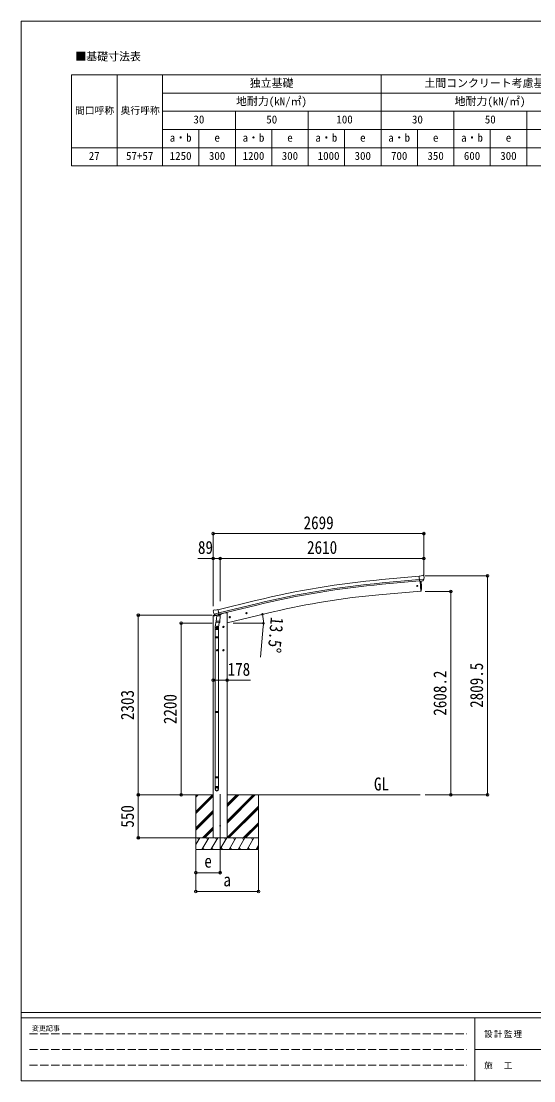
# Model space of a CAD drawing. Units: millimetres at full size, with parts at other scales. Extents: x -9783 to 9892, y -6828 to 6752.
# Drawn here: x -9783 to -3215, y -6828 to 6752 of the extents above; entities that cross this region are included whole.
import ezdxf
from ezdxf.enums import TextEntityAlignment as Align

# ---------------------------------------------------------------- set-up
doc = ezdxf.new("R2010")
doc.units = ezdxf.units.MM
doc.header["$LTSCALE"] = 35
doc.header["$PDMODE"] = 32
doc.header["$PDSIZE"] = 35
doc.linetypes.add('DASHED3', pattern=[4, 3, -1])
for name, color, linetype, lineweight in [('0-0_0', 7, 'Continuous', 9), ('0-1_本体', 4, 'Continuous', 9), ('0-2_部品', 7, 'Continuous', 9), ('0-8_PARTS2', 2, 'Continuous', 9), ('0-A_寸法', 6, 'Continuous', 9), ('1-0_FRAME', 7, 'Continuous', 18), ('F-0_240', 7, 'Continuous', 9)]:
    doc.layers.add(name, color=color, linetype=linetype, lineweight=lineweight)
doc.styles.add('ＭＳ ゴシック', font='')
doc.styles.get('ＭＳ ゴシック').set_extended_font_data('MS Gothic')

msp = doc.modelspace()

# ---------------------------------------------------------------- linework, layer by layer
at = {"layer": '0-0_0', "color": 6}
for p, q in [((-3808.45, -3164.29), (-3808.45, -354.79)), ((-4277.46, -556.09), (-4277.46, -3164.29))]:
    msp.add_line(p, q, dxfattribs=at)
at = {"layer": '0-0_0'}
for p, q in [((-7918.13, -3164.29), (-7321.79, -3164.29)), ((-7544.04, -3164.29), (-7544.04, -3864.28)), ((-7544.04, -3375.51), (-7332.81, -3164.29)), ((-7544.04, -3191.67), (-7516.66, -3164.29)), ((-7544.04, -3177.52), (-7530.8, -3164.29)), ((-7544.04, -3389.66), (-7321.79, -3167.41)), ((-7544.04, -3403.8), (-7321.79, -3181.55)), ((-7143.79, -3164.29), (-4671.56, -3164.29)), ((-7143.79, -3524.05), (-6784.03, -3164.29)), ((-7143.79, -3495.76), (-6812.31, -3164.29)), ((-7143.79, -3509.9), (-6798.17, -3164.29)), ((-7143.79, -3311.92), (-6996.16, -3164.29)), ((-7143.79, -3297.77), (-7010.3, -3164.29)), ((-7143.79, -3283.63), (-7024.44, -3164.29)), ((-6744.04, -3164.29), (-6744.04, -3864.28)), ((-7544.04, -3587.64), (-7321.79, -3365.4)), ((-7544.04, -3601.79), (-7321.79, -3379.54)), ((-7544.04, -3615.93), (-7321.79, -3393.68)), ((-7150.18, -3714.29), (-6744.04, -3308.15)), ((-7136.04, -3714.29), (-6744.04, -3322.29)), ((-7121.9, -3714.29), (-6744.04, -3336.43)), ((-6938.05, -3714.29), (-6744.04, -3520.28)), ((-7458.55, -3714.29), (-7321.79, -3577.53)), ((-7444.41, -3714.29), (-7321.79, -3591.67)), ((-7430.27, -3714.29), (-7321.79, -3605.81)), ((-6923.91, -3714.29), (-6744.04, -3534.42)), ((-6909.77, -3714.29), (-6744.04, -3548.56)), ((-7544.04, -3798.12), (-7495.64, -3714.28)), ((-6744.04, -3714.29), (-7544.04, -3714.29)), ((-7510.64, -3740.27), (-7525.64, -3714.28)), ((-7466.78, -3864.28), (-7380.17, -3714.28)), ((-7395.17, -3740.27), (-7410.18, -3714.29)), ((-7351.31, -3864.28), (-7264.7, -3714.29)), ((-7279.7, -3740.27), (-7294.71, -3714.28)), ((-7235.84, -3864.28), (-7149.23, -3714.29)), ((-7164.23, -3740.27), (-7179.24, -3714.28)), ((-7120.37, -3864.28), (-7033.76, -3714.29)), ((-7048.76, -3740.27), (-7063.76, -3714.28)), ((-7004.9, -3864.28), (-6918.29, -3714.29)), ((-6948.29, -3714.29), (-6933.29, -3740.27)), ((-6889.43, -3864.28), (-6802.82, -3714.29)), ((-6817.82, -3740.27), (-6832.82, -3714.28)), ((-7544.04, -3864.28), (-6744.04, -3864.28)), ((-7451.78, -3838.31), (-7436.78, -3864.28)), ((-7336.31, -3838.3), (-7321.31, -3864.28)), ((-7220.84, -3838.3), (-7205.84, -3864.28)), ((-7105.37, -3838.31), (-7090.37, -3864.28)), ((-6989.9, -3838.31), (-6974.9, -3864.28)), ((-6874.43, -3838.31), (-6859.43, -3864.28)), ((-6773.96, -3864.28), (-6744.04, -3812.47)), ((-6758.96, -3838.31), (-6743.96, -3864.28))]:
    msp.add_line(p, q, dxfattribs=at)
at = {"layer": '0-1_本体'}
for p, q in [((-4685.48, -361.58), (-5163, -404.79)), ((-4681.72, -404.58), (-5159.11, -447.78)), ((-4680.25, -421.36), (-5157.59, -464.54)), ((-4673.02, -423.74), (-4661.77, -552.34)), ((-7262.32, -790.4), (-6779.45, -672.92)), ((-4661.77, -552.34), (-5199.71, -599.41)), ((-7252.25, -832.37), (-6769.24, -714.9)), ((-7248.31, -848.75), (-6765.26, -731.26)), ((-7321.79, -3710.55), (-7321.79, -873.99)), ((-7219.8, -843.03), (-7167.79, -830.55)), ((-7143.79, -830.55), (-7167.79, -830.55)), ((-7143.79, -830.55), (-7143.79, -3710.55)), ((-6555.71, -819.36), (-7143.76, -960.54))]:
    msp.add_line(p, q, dxfattribs=at)
at = {"layer": '0-1_本体', "color": 6}
msp.add_line((-7143.79, -1694.47), (-7321.79, -1694.47), dxfattribs=at)
at = {"layer": '0-1_本体'}
for centre, radius, start, end in [((-4166.87, -11414.8), 11054.98, 95.16866, 103.66973), ((-4166.87, -11414.8), 11011.82, 95.16974, 103.66973), ((-4166.87, -11414.8), 10994.98, 95.16974, 103.66973), ((-4400.7, -9815.06), 9250.23, 94.95525, 103.47191)]:
    msp.add_arc(centre, radius, start, end, dxfattribs=at)
at = {"layer": '0-2_部品'}
for p, q in [((-4659.08, -357.37), (-4685.65, -359.69)), ((-4679.99, -424.35), (-4685.65, -359.69)), ((-4622.79, -399.66), (-4681.7, -404.81)), ((-4659.08, -357.37), (-4647.36, -350.6)), ((-4632.46, -349.02), (-4646.12, -350.21)), ((-4634.04, -419.14), (-4623.1, -400.21)), ((-4623.32, -354.77), (-4628.81, -350.17)), ((-4622.26, -356.81), (-4622.14, -358.15)), ((-4670.03, -423.48), (-4679.99, -424.35)), ((-4661.97, -550.07), (-4673.02, -423.74)), ((-4636.42, -420.54), (-4644.13, -421.22)), ((-4661.72, -552.84), (-4661.97, -550.07)), ((-4659.11, -552.45), (-4661.72, -552.84)), ((-7323.78, -805.98), (-7323.5, -807.13)), ((-7319.56, -797.4), (-7323.42, -803.7)), ((-7316.47, -795.15), (-7303.28, -791.99)), ((-7288.72, -794.66), (-7301.98, -791.97)), ((-7288.72, -794.66), (-7262.79, -788.44)), ((-7324.35, -874.61), (-7281.33, -864.28)), ((-7324.35, -867.72), (-7324.35, -874.61)), ((-7295.9, -858.52), (-7322.05, -864.8)), ((-7309.73, -846.28), (-7252.22, -832.48)), ((-7292.87, -861.19), (-7309.25, -846.7)), ((-7281.28, -910.72), (-7297.19, -1006.89)), ((-7290.17, -861.76), (-7282.65, -859.96)), ((-7289.33, -861.66), (-7287.8, -861.29)), ((-7287.8, -861.29), (-7251.1, -852.48)), ((-7285.96, -861.52), (-7286.01, -862.26)), ((-7285.26, -863.3), (-7259.44, -869.73)), ((-7283.87, -947.95), (-7283, -935.48)), ((-7283.48, -949.31), (-7283.48, -949.31)), ((-7278.34, -868.65), (-7283.01, -935.48)), ((-7237.32, -938.68), (-7283.01, -935.48)), ((-7282.03, -950.09), (-7240.33, -953)), ((-7232.65, -871.84), (-7278.34, -868.65)), ((-7276.56, -865.47), (-7276.79, -868.75)), ((-7257.05, -854.3), (-7258.07, -868.91)), ((-7251.1, -852.48), (-7249.57, -852.11)), ((-7248.01, -850.01), (-7247.07, -850.07)), ((-7247.07, -850.07), (-7233.75, -865.39)), ((-7242.77, -855.02), (-7223.63, -850.43)), ((-7237.34, -938.68), (-7238.23, -951.37)), ((-7237.32, -938.68), (-7232.65, -871.84)), ((-7233.75, -865.39), (-7234.2, -871.73)), ((-7219.8, -841.81), (-7219.8, -845.56)), ((-7120.22, -888.14), (-7100.77, -883.48)), ((-7115.66, -880.37), (-7117.79, -887.56)), ((-7108.36, -878.61), (-7115.66, -880.37)), ((-7108.16, -895.53), (-7112.83, -876.09)), ((-7103.2, -884.06), (-7108.36, -878.61)), ((-7105.33, -891.25), (-7103.2, -884.06)), ((-6906.29, -836.78), (-6886.84, -832.11)), ((-6901.73, -829), (-6903.86, -836.2)), ((-6894.43, -827.25), (-6901.73, -829)), ((-6894.23, -844.17), (-6898.9, -824.73)), ((-6889.26, -832.7), (-6894.43, -827.25)), ((-6891.4, -839.89), (-6889.26, -832.7)), ((-7299.34, -1044.05), (-7299.34, -1009.7)), ((-7253.34, -1044.05), (-7299.34, -1044.05)), ((-7297.34, -1044.05), (-7297.34, -1138.05)), ((-7262.79, -1010.79), (-7282.79, -1010.79)), ((-7272.79, -1003.28), (-7279.29, -1007.04)), ((-7279.29, -1007.04), (-7279.29, -1014.54)), ((-7279.29, -1014.54), (-7272.79, -1018.29)), ((-7272.79, -1020.79), (-7272.79, -1000.79)), ((-7266.29, -1007.04), (-7272.79, -1003.28)), ((-7245.76, -952.62), (-7256.49, -1016.21)), ((-7255.34, -1044.05), (-7255.34, -1138.05)), ((-7253.34, -1009.39), (-7253.34, -1044.05)), ((-7182.79, -1010.79), (-7202.79, -1010.79)), ((-7192.79, -1003.28), (-7199.29, -1007.04)), ((-7199.29, -1007.04), (-7199.29, -1014.54)), ((-7199.29, -1014.54), (-7192.79, -1018.29)), ((-7192.79, -1020.79), (-7192.79, -1000.79)), ((-7186.29, -1007.04), (-7192.79, -1003.28)), ((-7299.34, -1140.05), (-7298.34, -1138.05)), ((-7253.34, -1140.05), (-7299.34, -1140.05)), ((-7253.34, -1148.05), (-7299.34, -1148.05)), ((-7254.34, -1138.05), (-7298.34, -1138.05)), ((-7254.34, -1150.05), (-7298.34, -1150.05)), ((-7297.34, -1150.05), (-7297.34, -2094.24)), ((-7255.34, -1150.05), (-7255.34, -2094.24)), ((-7253.34, -1140.05), (-7254.34, -1138.05)), ((-7253.34, -1148.05), (-7254.34, -1150.05)), ((-7253.34, -1140.05), (-7253.34, -1148.05)), ((-7262.79, -1310.79), (-7282.79, -1310.79)), ((-7272.79, -1303.28), (-7279.29, -1307.04)), ((-7279.29, -1307.04), (-7279.29, -1314.54)), ((-7279.29, -1314.54), (-7272.79, -1318.29)), ((-7272.79, -1320.79), (-7272.79, -1300.79)), ((-7266.29, -1307.04), (-7272.79, -1303.28)), ((-7182.79, -1310.79), (-7202.79, -1310.79)), ((-7192.79, -1303.28), (-7199.29, -1307.04)), ((-7199.29, -1307.04), (-7199.29, -1314.54)), ((-7199.29, -1314.54), (-7192.79, -1318.29)), ((-7192.79, -1320.79), (-7192.79, -1300.79)), ((-7186.29, -1307.04), (-7192.79, -1303.28)), ((-7299.34, -2096.24), (-7298.34, -2094.24)), ((-7253.34, -2096.24), (-7299.34, -2096.24)), ((-7253.34, -2104.24), (-7299.34, -2104.24)), ((-7254.34, -2094.24), (-7298.34, -2094.24)), ((-7254.34, -2106.24), (-7298.34, -2106.24)), ((-7297.34, -2106.24), (-7297.34, -2934.42)), ((-7255.34, -2106.24), (-7255.34, -2934.42)), ((-7253.34, -2096.24), (-7254.34, -2094.24)), ((-7253.34, -2104.24), (-7254.34, -2106.24)), ((-7253.34, -2096.24), (-7253.34, -2104.24)), ((-7299.34, -2936.42), (-7298.34, -2934.42)), ((-7253.34, -2936.42), (-7299.34, -2936.42)), ((-7253.34, -2944.42), (-7299.34, -2944.42)), ((-7254.34, -2934.42), (-7298.34, -2934.42)), ((-7254.34, -2946.42), (-7298.34, -2946.42)), ((-7297.34, -2946.42), (-7297.34, -3056.42)), ((-7255.34, -2946.42), (-7255.34, -3056.42)), ((-7253.34, -2936.42), (-7254.34, -2934.42)), ((-7253.34, -2944.42), (-7254.34, -2946.42)), ((-7253.34, -2936.42), (-7253.34, -2944.42)), ((-7299.34, -3090.56), (-7299.34, -3056.42)), ((-7253.34, -3056.42), (-7299.34, -3056.42)), ((-7253.34, -3090.56), (-7253.34, -3056.42))]:
    msp.add_line(p, q, dxfattribs=at)
for points in [[(-4622.71, -399.03), (-4623, -400.01), (-4623.1, -400.21)], [(-4670.03, -423.48), (-4669.76, -423.55), (-4644.38, -421.33), (-4644.13, -421.22)], [(-4656.57, -549.62), (-4655.73, -523.99), (-4655.53, -497.5), (-4656.01, -471.01), (-4657.15, -444.54), (-4658.65, -422.58)], [(-7257.36, -853.89), (-7247.64, -851.55), (-7262.79, -788.44)], [(-7310, -845.71), (-7309.41, -846.55), (-7309.25, -846.7)], [(-7257.36, -853.89), (-7257.6, -854.04), (-7282.37, -859.99), (-7282.65, -859.96)], [(-7117.79, -887.56), (-7112.63, -893.01), (-7105.33, -891.25)], [(-6903.86, -836.2), (-6898.69, -841.65), (-6891.4, -839.89)], [(-7272.79, -1018.29), (-7266.29, -1014.54), (-7266.29, -1007.04)], [(-7192.79, -1018.29), (-7186.29, -1014.54), (-7186.29, -1007.04)], [(-7299.34, -1140.05), (-7299.34, -1148.05), (-7298.34, -1150.05)], [(-7272.79, -1318.29), (-7266.29, -1314.54), (-7266.29, -1307.04)], [(-7192.79, -1318.29), (-7186.29, -1314.54), (-7186.29, -1307.04)], [(-7299.34, -2096.24), (-7299.34, -2104.24), (-7298.34, -2106.24)], [(-7299.34, -2936.42), (-7299.34, -2944.42), (-7298.34, -2946.42)]]:
    msp.add_lwpolyline(points, dxfattribs=at)
for centre, radius in [((-4707.79, -485.2), 6.5), ((-7110.5, -885.81), 8.5), ((-7110.5, -885.81), 7.7), ((-7110.5, -885.81), 6.5), ((-6896.56, -834.45), 8.5), ((-6896.56, -834.45), 7.7), ((-6896.56, -834.45), 6.5), ((-7272.79, -1010.79), 8.5), ((-7272.79, -1010.79), 7.7), ((-7272.79, -1010.79), 6.5), ((-7192.79, -1010.79), 8.5), ((-7192.79, -1010.79), 7.7), ((-7192.79, -1010.79), 6.5), ((-7272.79, -1310.79), 8.5), ((-7272.79, -1310.79), 7.7), ((-7272.79, -1310.79), 6.5), ((-7192.79, -1310.79), 8.5), ((-7192.79, -1310.79), 7.7), ((-7192.79, -1310.79), 6.5), ((-7232.79, -3560.55), 4.5)]:
    msp.add_circle(centre, radius, dxfattribs=at)
for centre, radius, start, end in [((-4645.86, -353.2), 3, 95, 120), ((-4632.02, -354), 5, 50.00648, 94.99352), ((-4823.77, -375.79), 202.4, 353.4085, 5), ((-4659.56, -549.49), 3, 278.50322, 357.46219), ((-7126.7, -759.88), 202.4, 193.5, 205.09125), ((-7315.3, -800.02), 5, 103.5, 148.5), ((-7302.58, -794.91), 3, 78.5, 103.5), ((-7321.35, -867.72), 3, 103.5, 180), ((-7289.45, -861.17), 0.5, 248.23754, 283.5), ((-7286.46, -861.48), 0.5, 356, 103.5), ((-7285.02, -862.33), 1, 176, 256), ((-7281.93, -948.12), 1.95, 175.04017, 217.47766), ((-7281.89, -948.09), 2, 217.40962, 266), ((-7259.09, -868.76), 1.03, 250.03897, 351.96569), ((-7256.45, -854.38), 0.604, 100.59842, 172.20595), ((-7249.68, -851.62), 0.5, 283.5, 318.76246), ((-7224.8, -845.56), 5, 283.5, 0), ((-7269.34, -1009.7), 30, 177.45142, 180), ((-7240.19, -951.01), 2, 266, 349.46843)]:
    msp.add_arc(centre, radius, start, end, dxfattribs=at)
for centre, major_axis, ratio, start_param, end_param in [((-4617.94, -352.76), (-15.35, 3.44), 0.101033, 5.97514262, 5.97537366), ((-4625.26, -357.07), (2.71, -1.31), 0.997474, 0.53665673, 1.32256522), ((-4636.69, -417.55), (1.62, -2.54), 0.997631, 5.80419048, 5.89294842), ((-4636.76, -417.44), (-3.5, 2.17), 0.650902, 2.11455212, 2.18736272), ((-4636.64, -417.64), (1.62, -2.54), 0.997631, 5.96575902, 6.76218013), ((-7320.86, -805.27), (-1.57, -2.57), 0.99628, 4.71238898, 5.49965061), ((-7290.89, -858.94), (-0.73, -2.92), 0.997631, 5.80419048, 6.60061159), ((-7290.83, -858.71), (2.63, 3.16), 0.650902, 4.09582259, 4.16863319), ((-7290.86, -858.84), (-0.73, -2.92), 0.997631, 0.39023689, 0.47899483), ((-7276.34, -1009.39), (23, 0), 0.996195, 2.55602575, 6.56630284), ((-7276.34, -1009.39), (21, 0), 0.996195, 2.93491471, 5.95123941), ((-7276.34, -3088.82), (-23, 0), 0.996195, 3.14159265, 6.28318531), ((-7276.34, -3090.56), (-23, 0), 0.996195, 3.14159265, 6.28318531), ((-7276.34, -3090.56), (0, -23.43), 0.981806, 4.71238898, 7.85398163)]:
    msp.add_ellipse(centre, major_axis=major_axis, ratio=ratio, start_param=start_param, end_param=end_param, dxfattribs=at)
msp.add_ellipse((-7276.34, -3090.56), major_axis=(21, 0), ratio=0.996195, dxfattribs=at)
at = {"layer": '0-8_PARTS2'}
msp.add_line((-7232.79, -3155.08), (-7232.79, -3914.28), dxfattribs=at)
at = {"layer": '0-A_寸法'}
for p, q in [((-7321.79, 184.07), (-4622.79, 184.07)), ((-4622.79, 184.07), (-4622.79, -132.55)), ((-7321.79, -132.55), (-7321.79, -744.77)), ((-7321.79, -132.55), (-7232.79, -132.55)), ((-7232.79, -132.55), (-7232.79, -680.4)), ((-7232.79, -132.55), (-4622.79, -132.55)), ((-4622.79, -132.55), (-4622.79, -361.55)), ((-3808.45, -354.79), (-4606.29, -354.79)), ((-4277.46, -556.09), (-4606.29, -556.09)), ((-8282.37, -3164.29), (-8282.37, -861.29)), ((-8282.37, -861.29), (-7337.28, -861.29)), ((-7734.4, -3164.29), (-7734.4, -964.29)), ((-7734.4, -964.29), (-7337.28, -964.29)), ((-7065.29, -964.29), (-6678.44, -964.29)), ((-6681.29, -1006.74), (-6715.65, -1399.24)), ((-7143.79, -1694.47), (-6843.79, -1694.47)), ((-8282.37, -3164.29), (-7554.25, -3164.29)), ((-8282.37, -3714.29), (-8282.37, -3164.29)), ((-4277.46, -3164.29), (-4606.29, -3164.29)), ((-3808.45, -3164.29), (-4277.46, -3164.29)), ((-8282.37, -3714.29), (-7554.25, -3714.29)), ((-7544.04, -4400.65), (-7544.04, -3871.7)), ((-7544.04, -4160.67), (-7544.04, -3871.7)), ((-7232.79, -4160.67), (-7232.79, -3871.7)), ((-6744.04, -4400.65), (-6744.04, -3871.7)), ((-7232.79, -4160.67), (-7544.04, -4160.67)), ((-7544.04, -4400.65), (-6744.04, -4400.65))]:
    msp.add_line(p, q, dxfattribs=at)
msp.add_lwpolyline([(-7321.79, 184.07), (-7321.79, -132.55), (-7521.79, -132.55)], dxfattribs=at)
for centre in [(-6692.89, -850.63), (-6679.44, -964.29)]:
    msp.add_circle(centre, 10.62, dxfattribs=at)
for start, end in [(0, 13.5), (354.99678, 0)]:
    msp.add_arc((-7166.29, -964.29), 486.86, start, end, dxfattribs=at)
for p in [(-7321.79, 184.07), (-4622.79, 184.07), (-7321.79, -132.55), (-7232.79, -132.55), (-4622.79, -132.55), (-3808.45, -354.79), (-4277.46, -556.09), (-8282.37, -861.29), (-7734.4, -964.29), (-7321.79, -1694.47), (-7143.79, -1694.47), (-8282.37, -3164.29), (-7734.4, -3164.29), (-4277.46, -3164.29), (-3808.45, -3164.29), (-8282.37, -3714.29), (-7544.04, -4160.67), (-7232.79, -4160.67), (-7544.04, -4400.65), (-6744.04, -4400.65)]:
    msp.add_point(p, dxfattribs=at)
at = {"layer": '1-0_FRAME'}
for p, q in [((-9138.76, 6064.02), (-2372.1, 6064.02)), ((-9138.76, 6064.02), (-9138.76, 4897.35)), ((-8555.43, 6064.02), (-8555.43, 4897.35)), ((-5172.1, 6064.02), (-5172.1, 4897.35)), ((-7972.1, 5830.68), (-2372.1, 5830.68)), ((-7972.1, 5597.35), (-2372.1, 5597.35)), ((-4238.76, 5597.35), (-4238.76, 4897.35)), ((-7972.1, 5364.02), (-2372.1, 5364.02)), ((-3772.1, 5364.02), (-3772.1, 4897.35))]:
    msp.add_line(p, q, dxfattribs=at)
for points in [[(-7972.1, 6064.02), (-7972.1, 5830.68), (-7972.1, 5130.68), (-7972.1, 4897.35)], [(-7038.76, 5597.35), (-7038.76, 5364.02), (-7038.76, 4897.35)], [(-6105.43, 5597.35), (-6105.43, 5364.02), (-6105.43, 4897.35)], [(-3305.43, 5597.35), (-3305.43, 5130.68), (-3305.43, 4897.35)], [(-7505.43, 5364.02), (-7505.43, 5130.68), (-7505.43, 4897.35)], [(-6572.1, 5364.02), (-6572.1, 5130.68), (-6572.1, 4897.35)], [(-5638.76, 5364.02), (-5638.76, 5130.68), (-5638.76, 4897.35)], [(-4705.43, 5364.02), (-4705.43, 5130.68), (-4705.43, 4897.35)], [(-9138.76, 5130.68), (-7972.1, 5130.68), (-2372.1, 5130.68)], [(-9138.76, 4897.35), (-8555.43, 4897.35), (-5172.1, 4897.35), (-3305.43, 4897.35), (-2372.1, 4897.35)]]:
    msp.add_lwpolyline(points, dxfattribs=at)
at = {"layer": 'F-0_240', "color": 5}
for p, q in [((-9783.03, 6751.9), (-9783.03, -6828.1)), ((-9783.03, 6751.9), (9396.97, 6751.9)), ((-9783.03, -5953.1), (9396.97, -5953.1)), ((-9783.03, -6023.1), (6285.75, -6023.1)), ((-3969.25, -6023.1), (-3969.25, -6828.1)), ((-3969.25, -6425.6), (3205.75, -6425.6)), ((-9783.03, -6828.1), (9396.97, -6828.1))]:
    msp.add_line(p, q, dxfattribs=at)
at = {"layer": 'F-0_240', "color": 4, "linetype": 'DASHED3'}
for p, q in [((-9678.03, -6224.35), (-4074.25, -6224.35)), ((-9678.03, -6425.6), (-4074.25, -6425.6)), ((-9678.03, -6626.85), (-4074.25, -6626.85))]:
    msp.add_line(p, q, dxfattribs=at)

# ---------------------------------------------------------------- texts
at = {"layer": '0-0_0', "style": 'ＭＳ ゴシック', "width": 0.85}
msp.add_text('GL', height=166.8, dxfattribs=at).set_placement((-5262.84, -3157.35), align=Align.BOTTOM_LEFT)
at = {"layer": '0-A_寸法', "color": 7, "style": 'ＭＳ ゴシック', "width": 0.85}
for s, p in [('2699', (-6164.79, 191.07)), ('89', (-7518.04, -125.55)), ('2610', (-6120.29, -125.55)), ('178', (-7138.17, -1687.47)), ('e', (-7436.54, -4146.3)), ('a', (-7192.17, -4386.27))]:
    msp.add_text(s, height=166.8, dxfattribs=at).set_placement(p, align=Align.BOTTOM_LEFT)
for s, rotation, p in [('13.5°', 264.997, (-6634.14, -876.61)), ('2809.5', 90, (-3815.45, -2048.29)), ('2608.2', 90, (-4284.46, -2148.94)), ('2303', 90, (-8289.37, -2205.29)), ('2200', 90, (-7741.4, -2256.79)), ('550', 90, (-8289.37, -3583.66))]:
    msp.add_text(s, height=166.8, rotation=rotation, dxfattribs=at).set_placement(p, align=Align.BOTTOM_LEFT)
at = {"layer": '1-0_FRAME', "style": 'ＭＳ ゴシック'}
for s, height, p in [('■基礎寸法表', 102.6, (-9088.83, 6216.87)), ('独立基礎', 102.6, (-6854.04, 5876.86)), ('土間コンクリート考慮基礎', 102.6, (-4617.93, 5876.86)), ('地耐力(kN/㎡)', 102.6, (-7030.26, 5643.53)), ('地耐力(kN/㎡)', 102.6, (-4230.26, 5643.53)), ('間口呼称', 89.81, (-9094.04, 5535.61)), ('奥行呼称', 89.81, (-8510.71, 5535.61)), ('30', 102.6, (-7575.92, 5410.2)), ('50', 102.6, (-6642.58, 5410.2)), ('100', 102.6, (-5744.49, 5410.2)), ('30', 102.6, (-4775.92, 5410.2)), ('50', 102.6, (-3842.58, 5410.2)), ('a・b', 102.6, (-7879.74, 5176.86)), ('a・b', 102.6, (-6946.4, 5176.86)), ('a・b', 102.6, (-6013.07, 5176.86)), ('a・b', 102.6, (-5079.74, 5176.86)), ('a・b', 102.6, (-4146.4, 5176.86)), ('e', 102.6, (-7307.34, 5176.86)), ('e', 102.6, (-6374.01, 5176.86)), ('e', 102.6, (-5440.67, 5176.86)), ('e', 102.6, (-4507.34, 5176.86)), ('e', 102.6, (-3574.01, 5176.86)), ('27', 102.6, (-8917.58, 4943.53)), ('57+57', 102.6, (-8439.25, 4943.53)), ('1250', 102.6, (-7879.74, 4943.53)), ('300', 102.6, (-7377.83, 4943.53)), ('1200', 102.6, (-6946.4, 4943.53)), ('300', 102.6, (-6444.49, 4943.53)), ('1000', 102.6, (-5983.66, 4943.53)), ('300', 102.6, (-5511.16, 4943.53)), ('700', 102.6, (-5044.49, 4943.53)), ('350', 102.6, (-4577.83, 4943.53)), ('600', 102.6, (-4111.16, 4943.53)), ('300', 102.6, (-3644.49, 4943.53))]:
    msp.add_text(s, height=height, dxfattribs=at).set_placement(p, align=Align.BOTTOM_LEFT)
at = {"layer": 'F-0_240', "style": 'ＭＳ ゴシック'}
msp.add_text('変更記事', height=64.15, dxfattribs=at).set_placement((-9646.27, -6206.85), align=Align.BOTTOM_LEFT)
at = {"layer": 'F-0_240', "char_height": 76.98, "attachment_point": 7, "style": 'ＭＳ ゴシック'}
for s, insert in [('\\T1.17;設計監理', (-3851.04, -6276.85)), ('\\T1.17;施\u3000工', (-3851.04, -6679.35))]:
    msp.add_mtext(s, dxfattribs=dict(at, insert=insert))

doc.saveas('drawing.dxf')
